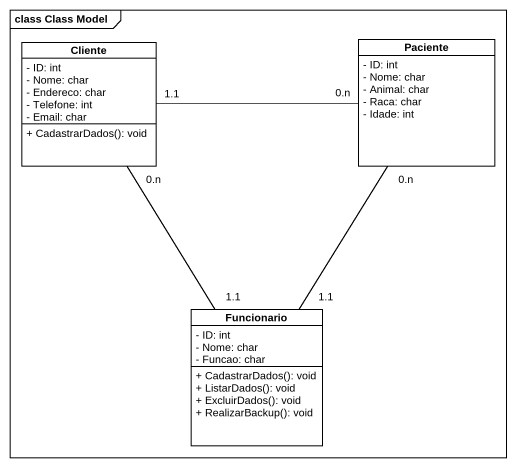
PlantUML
@startuml
mainframe class Class Model
hide circle
hide empty members
skinparam classAttributeIconSize 0
class Cliente {
  - ID: int
  - Nome: char
  - Endereco: char
  - Telefone: int
  - Email: char
  + CadastrarDados(): void
}
class Paciente {
  - ID: int
  - Nome: char
  - Animal: char
  - Raca: char
  - Idade: int
}
class Funcionario {
  - ID: int
  - Nome: char
  - Funcao: char
  + CadastrarDados(): void
  + ListarDados(): void
  + ExcluirDados(): void
  + RealizarBackup(): void
}
Cliente "1.1" -right- "0.n" Paciente
Cliente "0.n" -- "1.1" Funcionario
Funcionario "1.1" -up- "0.n" Paciente
@enduml
